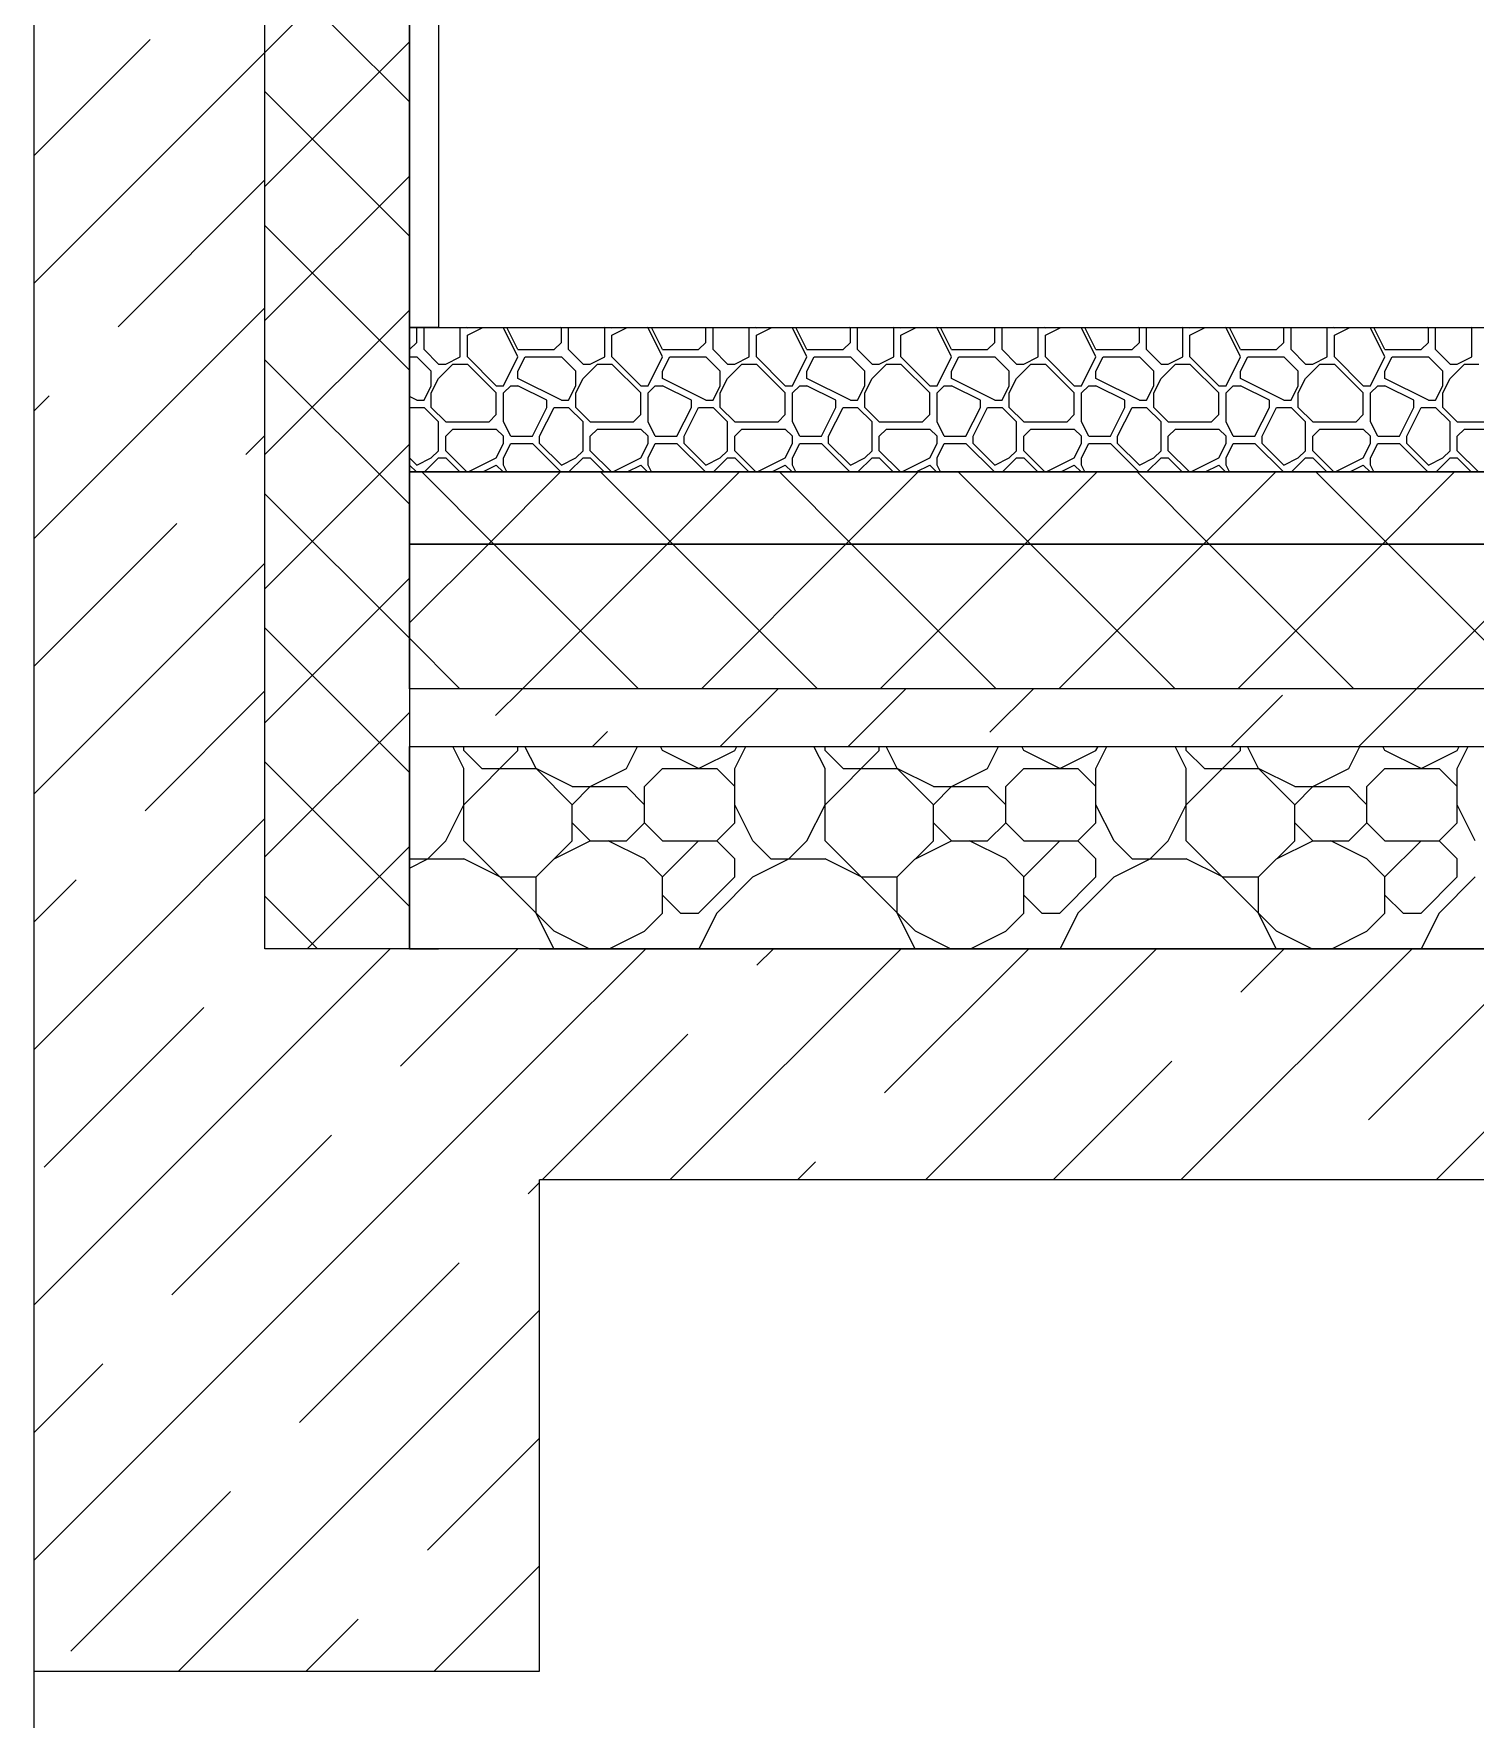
# Model space of a CAD drawing. Header units: millimetres. Extents: x 53645 to 137188, y 78097 to 135533.
# Drawn here: x 75147 to 76144, y 105827 to 106993 of the extents above; entities that cross this region are included whole.
import ezdxf

# ---------------------------------------------------------------- set-up
doc = ezdxf.new("R2010")
doc.units = ezdxf.units.MM
doc.linetypes.add('GOST2.303 4', pattern=[7, 5, -2, 0])
doc.layers.add('hatch', color=7, linetype='Continuous', lineweight=5)
doc.layers.add('Wall2', color=5, linetype='Continuous', lineweight=5)

msp = doc.modelspace()

# ---------------------------------------------------------------- linework, layer by layer
at = {"layer": 'hatch', "color": 251, "ltscale": 100}
for points in [[(75306.9, 106359.9), (75306.9, 107389.9)], [(75306.9, 106359.9), (75306.9, 107389.9)], [(75406.9, 107389.9), (75406.9, 106689.9)], [(75406.9, 106789.9), (75406.9, 107389.9)], [(75306.9, 106980.3), (75406.9, 107080.3)], [(75406.9, 106946), (75306.9, 107046)], [(75146.9, 106908.7), (75227.4, 106989.3)], [(75306.9, 106887.5), (75406.9, 106987.5)], [(75146.9, 106820.3), (75306.9, 106980.3)], [(75406.9, 106853.2), (75306.9, 106953.2)], [(75306.9, 106794.7), (75406.9, 106894.7)], [(75205.4, 106790.4), (75306.9, 106892)], [(75406.9, 106760.4), (75306.9, 106860.4)], [(75146.9, 106643.6), (75306.9, 106803.6)], [(75306.9, 106701.9), (75406.9, 106801.9)], [(75406.9, 106689.9), (75406.9, 106789.9)], [(75426.9, 106789.9), (75406.9, 106789.9)], [(75412, 106789.6), (75411.7, 106789.9)], [(75412, 106779.6), (75412, 106789.6)], [(75417, 106789.6), (75417.3, 106789.9)], [(75417, 106774.6), (75417, 106789.6)], [(75442, 106789.6), (75441.7, 106789.9)], [(75442, 106769.6), (75442, 106789.6)], [(75447, 106789.6), (75446.7, 106789.9)], [(75447, 106784.6), (75457.6, 106789.9)], [(75447, 106789.6), (75447.6, 106789.9)], [(75472, 106789.6), (75471.7, 106789.9)], [(75482, 106769.6), (75472, 106789.6)], [(75482, 106774.6), (75474.3, 106789.9)], [(75512, 106789.6), (75511.7, 106789.9)], [(75512, 106779.6), (75512, 106789.6)], [(75517, 106789.6), (75517.3, 106789.9)], [(75517, 106774.6), (75517, 106789.6)], [(75542, 106789.6), (75541.7, 106789.9)], [(75542, 106769.6), (75542, 106789.6)], [(75547, 106789.6), (75546.7, 106789.9)], [(75547, 106784.6), (75557.6, 106789.9)], [(75547, 106789.6), (75547.6, 106789.9)], [(75572, 106789.6), (75571.7, 106789.9)], [(75582, 106769.6), (75572, 106789.6)], [(75582, 106774.6), (75574.3, 106789.9)], [(75612, 106789.6), (75611.7, 106789.9)], [(75612, 106779.6), (75612, 106789.6)], [(75617, 106789.6), (75617.3, 106789.9)], [(75617, 106774.6), (75617, 106789.6)], [(75642, 106789.6), (75641.7, 106789.9)], [(75642, 106769.6), (75642, 106789.6)], [(75647, 106789.6), (75646.7, 106789.9)], [(75647, 106784.6), (75657.6, 106789.9)], [(75647, 106789.6), (75647.6, 106789.9)], [(75672, 106789.6), (75671.7, 106789.9)], [(75682, 106769.6), (75672, 106789.6)], [(75682, 106774.6), (75674.3, 106789.9)], [(75712, 106789.6), (75711.7, 106789.9)], [(75712, 106779.6), (75712, 106789.6)], [(75717, 106789.6), (75717.3, 106789.9)], [(75717, 106774.6), (75717, 106789.6)], [(75742, 106789.6), (75741.7, 106789.9)], [(75742, 106769.6), (75742, 106789.6)], [(75747, 106789.6), (75746.7, 106789.9)], [(75747, 106784.6), (75757.6, 106789.9)], [(75747, 106789.6), (75747.6, 106789.9)], [(75772, 106789.6), (75771.7, 106789.9)], [(75782, 106769.6), (75772, 106789.6)], [(75782, 106774.6), (75774.3, 106789.9)], [(75812, 106789.6), (75811.7, 106789.9)], [(75812, 106779.6), (75812, 106789.6)], [(75817, 106789.6), (75817.3, 106789.9)], [(75817, 106774.6), (75817, 106789.6)], [(75842, 106789.6), (75841.7, 106789.9)], [(75842, 106769.6), (75842, 106789.6)], [(75847, 106789.6), (75846.7, 106789.9)], [(75847, 106784.6), (75857.6, 106789.9)], [(75847, 106789.6), (75847.6, 106789.9)], [(75872, 106789.6), (75871.7, 106789.9)], [(75882, 106769.6), (75872, 106789.6)], [(75882, 106774.6), (75874.3, 106789.9)], [(75912, 106789.6), (75911.7, 106789.9)], [(75912, 106779.6), (75912, 106789.6)], [(75917, 106789.6), (75917.3, 106789.9)], [(75917, 106774.6), (75917, 106789.6)], [(75942, 106789.6), (75941.7, 106789.9)], [(75942, 106769.6), (75942, 106789.6)], [(75947, 106789.6), (75946.7, 106789.9)], [(75947, 106784.6), (75957.6, 106789.9)], [(75947, 106789.6), (75947.6, 106789.9)], [(75972, 106789.6), (75971.7, 106789.9)], [(75982, 106769.6), (75972, 106789.6)], [(75982, 106774.6), (75974.3, 106789.9)], [(76012, 106789.6), (76011.7, 106789.9)], [(76012, 106779.6), (76012, 106789.6)], [(76017, 106789.6), (76017.3, 106789.9)], [(76017, 106774.6), (76017, 106789.6)], [(76042, 106789.6), (76041.7, 106789.9)], [(76042, 106769.6), (76042, 106789.6)], [(76047, 106789.6), (76046.7, 106789.9)], [(76047, 106784.6), (76057.6, 106789.9)], [(76047, 106789.6), (76047.6, 106789.9)], [(76072, 106789.6), (76071.7, 106789.9)], [(76082, 106769.6), (76072, 106789.6)], [(76082, 106774.6), (76074.3, 106789.9)], [(76112, 106789.6), (76111.7, 106789.9)], [(76112, 106779.6), (76112, 106789.6)], [(76117, 106789.6), (76117.3, 106789.9)], [(76117, 106774.6), (76117, 106789.6)], [(76142, 106789.6), (76141.7, 106789.9)], [(76142, 106769.6), (76142, 106789.6)], [(75407, 106774.6), (75412, 106779.6)], [(75447, 106769.6), (75447, 106784.6)], [(75507, 106774.6), (75512, 106779.6)], [(75547, 106769.6), (75547, 106784.6)], [(75607, 106774.6), (75612, 106779.6)], [(75647, 106769.6), (75647, 106784.6)], [(75707, 106774.6), (75712, 106779.6)], [(75747, 106769.6), (75747, 106784.6)], [(75807, 106774.6), (75812, 106779.6)], [(75847, 106769.6), (75847, 106784.6)], [(75907, 106774.6), (75912, 106779.6)], [(75947, 106769.6), (75947, 106784.6)], [(76007, 106774.6), (76012, 106779.6)], [(76047, 106769.6), (76047, 106784.6)], [(76107, 106774.6), (76112, 106779.6)], [(75406.9, 106667.6), (75306.9, 106767.6)], [(75406.9, 106774.6), (75407, 106774.6)], [(75406.9, 106769.6), (75412, 106769.6)], [(75422, 106759.6), (75412, 106769.6)], [(75427, 106764.6), (75417, 106774.6)], [(75432, 106764.6), (75442, 106769.6)], [(75467, 106749.6), (75447, 106769.6)], [(75472, 106749.6), (75482, 106769.6)], [(75482, 106774.6), (75507, 106774.6)], [(75482, 106759.6), (75487, 106769.6)], [(75487, 106769.6), (75512, 106769.6)], [(75522, 106759.6), (75512, 106769.6)], [(75527, 106764.6), (75517, 106774.6)], [(75532, 106764.6), (75542, 106769.6)], [(75567, 106749.6), (75547, 106769.6)], [(75572, 106749.6), (75582, 106769.6)], [(75582, 106774.6), (75607, 106774.6)], [(75582, 106759.6), (75587, 106769.6)], [(75587, 106769.6), (75612, 106769.6)], [(75622, 106759.6), (75612, 106769.6)], [(75627, 106764.6), (75617, 106774.6)], [(75632, 106764.6), (75642, 106769.6)], [(75667, 106749.6), (75647, 106769.6)], [(75672, 106749.6), (75682, 106769.6)], [(75682, 106774.6), (75707, 106774.6)], [(75682, 106759.6), (75687, 106769.6)], [(75687, 106769.6), (75712, 106769.6)], [(75722, 106759.6), (75712, 106769.6)], [(75727, 106764.6), (75717, 106774.6)], [(75732, 106764.6), (75742, 106769.6)], [(75767, 106749.6), (75747, 106769.6)], [(75772, 106749.6), (75782, 106769.6)], [(75782, 106774.6), (75807, 106774.6)], [(75782, 106759.6), (75787, 106769.6)], [(75787, 106769.6), (75812, 106769.6)], [(75822, 106759.6), (75812, 106769.6)], [(75827, 106764.6), (75817, 106774.6)], [(75832, 106764.6), (75842, 106769.6)], [(75867, 106749.6), (75847, 106769.6)], [(75872, 106749.6), (75882, 106769.6)], [(75882, 106774.6), (75907, 106774.6)], [(75882, 106759.6), (75887, 106769.6)], [(75887, 106769.6), (75912, 106769.6)], [(75922, 106759.6), (75912, 106769.6)], [(75927, 106764.6), (75917, 106774.6)], [(75932, 106764.6), (75942, 106769.6)], [(75967, 106749.6), (75947, 106769.6)], [(75972, 106749.6), (75982, 106769.6)], [(75982, 106774.6), (76007, 106774.6)], [(75982, 106759.6), (75987, 106769.6)], [(75987, 106769.6), (76012, 106769.6)], [(76022, 106759.6), (76012, 106769.6)], [(76027, 106764.6), (76017, 106774.6)], [(76032, 106764.6), (76042, 106769.6)], [(76067, 106749.6), (76047, 106769.6)], [(76072, 106749.6), (76082, 106769.6)], [(76082, 106774.6), (76107, 106774.6)], [(76082, 106759.6), (76087, 106769.6)], [(76087, 106769.6), (76112, 106769.6)], [(76122, 106759.6), (76112, 106769.6)], [(76127, 106764.6), (76117, 106774.6)], [(76132, 106764.6), (76142, 106769.6)], [(75422, 106749.6), (75422, 106759.6)], [(75422, 106744.6), (75427, 106754.6)], [(75427, 106764.6), (75432, 106764.6)], [(75427, 106754.6), (75437, 106764.6)], [(75437, 106764.6), (75447, 106764.6)], [(75467, 106744.6), (75447, 106764.6)], [(75482, 106754.6), (75482, 106759.6)], [(75512, 106739.6), (75482, 106754.6)], [(75522, 106749.6), (75522, 106759.6)], [(75522, 106744.6), (75527, 106754.6)], [(75527, 106764.6), (75532, 106764.6)], [(75527, 106754.6), (75537, 106764.6)], [(75537, 106764.6), (75547, 106764.6)], [(75567, 106744.6), (75547, 106764.6)], [(75582, 106754.6), (75582, 106759.6)], [(75612, 106739.6), (75582, 106754.6)], [(75622, 106749.6), (75622, 106759.6)], [(75622, 106744.6), (75627, 106754.6)], [(75627, 106764.6), (75632, 106764.6)], [(75627, 106754.6), (75637, 106764.6)], [(75637, 106764.6), (75647, 106764.6)], [(75667, 106744.6), (75647, 106764.6)], [(75682, 106754.6), (75682, 106759.6)], [(75712, 106739.6), (75682, 106754.6)], [(75722, 106749.6), (75722, 106759.6)], [(75722, 106744.6), (75727, 106754.6)], [(75727, 106764.6), (75732, 106764.6)], [(75727, 106754.6), (75737, 106764.6)], [(75737, 106764.6), (75747, 106764.6)], [(75767, 106744.6), (75747, 106764.6)], [(75782, 106754.6), (75782, 106759.6)], [(75812, 106739.6), (75782, 106754.6)], [(75822, 106749.6), (75822, 106759.6)], [(75822, 106744.6), (75827, 106754.6)], [(75827, 106764.6), (75832, 106764.6)], [(75827, 106754.6), (75837, 106764.6)], [(75837, 106764.6), (75847, 106764.6)], [(75867, 106744.6), (75847, 106764.6)], [(75882, 106754.6), (75882, 106759.6)], [(75912, 106739.6), (75882, 106754.6)], [(75922, 106749.6), (75922, 106759.6)], [(75922, 106744.6), (75927, 106754.6)], [(75927, 106764.6), (75932, 106764.6)], [(75927, 106754.6), (75937, 106764.6)], [(75937, 106764.6), (75947, 106764.6)], [(75967, 106744.6), (75947, 106764.6)], [(75982, 106754.6), (75982, 106759.6)], [(76012, 106739.6), (75982, 106754.6)], [(76022, 106749.6), (76022, 106759.6)], [(76022, 106744.6), (76027, 106754.6)], [(76027, 106764.6), (76032, 106764.6)], [(76027, 106754.6), (76037, 106764.6)], [(76037, 106764.6), (76047, 106764.6)], [(76067, 106744.6), (76047, 106764.6)], [(76082, 106754.6), (76082, 106759.6)], [(76112, 106739.6), (76082, 106754.6)], [(76122, 106749.6), (76122, 106759.6)], [(76122, 106744.6), (76127, 106754.6)], [(76127, 106764.6), (76132, 106764.6)], [(76127, 106754.6), (76137, 106764.6)], [(76137, 106764.6), (76147, 106764.6)], [(75146.9, 106732), (75157.6, 106742.7)], [(75417, 106739.6), (75422, 106749.6)], [(75417, 106739.6), (75422, 106749.6)], [(75422, 106734.6), (75422, 106744.6)], [(75467, 106749.6), (75472, 106749.6)], [(75467, 106729.6), (75467, 106744.6)], [(75472, 106744.6), (75477, 106749.6)], [(75472, 106724.6), (75472, 106744.6)], [(75477, 106749.6), (75482, 106749.6)], [(75502, 106739.6), (75482, 106749.6)], [(75517, 106739.6), (75522, 106749.6)], [(75517, 106739.6), (75522, 106749.6)], [(75522, 106734.6), (75522, 106744.6)], [(75567, 106749.6), (75572, 106749.6)], [(75567, 106729.6), (75567, 106744.6)], [(75572, 106744.6), (75577, 106749.6)], [(75572, 106724.6), (75572, 106744.6)], [(75577, 106749.6), (75582, 106749.6)], [(75602, 106739.6), (75582, 106749.6)], [(75617, 106739.6), (75622, 106749.6)], [(75617, 106739.6), (75622, 106749.6)], [(75622, 106734.6), (75622, 106744.6)], [(75667, 106749.6), (75672, 106749.6)], [(75667, 106729.6), (75667, 106744.6)], [(75672, 106744.6), (75677, 106749.6)], [(75672, 106724.6), (75672, 106744.6)], [(75677, 106749.6), (75682, 106749.6)], [(75702, 106739.6), (75682, 106749.6)], [(75717, 106739.6), (75722, 106749.6)], [(75717, 106739.6), (75722, 106749.6)], [(75722, 106734.6), (75722, 106744.6)], [(75767, 106749.6), (75772, 106749.6)], [(75767, 106729.6), (75767, 106744.6)], [(75772, 106744.6), (75777, 106749.6)], [(75772, 106724.6), (75772, 106744.6)], [(75777, 106749.6), (75782, 106749.6)], [(75802, 106739.6), (75782, 106749.6)], [(75817, 106739.6), (75822, 106749.6)], [(75817, 106739.6), (75822, 106749.6)], [(75822, 106734.6), (75822, 106744.6)], [(75867, 106749.6), (75872, 106749.6)], [(75867, 106729.6), (75867, 106744.6)], [(75872, 106744.6), (75877, 106749.6)], [(75872, 106724.6), (75872, 106744.6)], [(75877, 106749.6), (75882, 106749.6)], [(75902, 106739.6), (75882, 106749.6)], [(75917, 106739.6), (75922, 106749.6)], [(75917, 106739.6), (75922, 106749.6)], [(75922, 106734.6), (75922, 106744.6)], [(75967, 106749.6), (75972, 106749.6)], [(75967, 106729.6), (75967, 106744.6)], [(75972, 106744.6), (75977, 106749.6)], [(75972, 106724.6), (75972, 106744.6)], [(75977, 106749.6), (75982, 106749.6)], [(76002, 106739.6), (75982, 106749.6)], [(76017, 106739.6), (76022, 106749.6)], [(76017, 106739.6), (76022, 106749.6)], [(76022, 106734.6), (76022, 106744.6)], [(76067, 106749.6), (76072, 106749.6)], [(76067, 106729.6), (76067, 106744.6)], [(76072, 106744.6), (76077, 106749.6)], [(76072, 106724.6), (76072, 106744.6)], [(76077, 106749.6), (76082, 106749.6)], [(76102, 106739.6), (76082, 106749.6)], [(76117, 106739.6), (76122, 106749.6)], [(76117, 106739.6), (76122, 106749.6)], [(76122, 106734.6), (76122, 106744.6)], [(75412, 106739.6), (75406.9, 106742.2)], [(75406.9, 106734.4), (75407, 106734.6)], [(75407, 106734.6), (75417, 106734.6)], [(75412, 106739.6), (75417, 106739.6)], [(75427, 106724.6), (75417, 106734.6)], [(75432, 106724.6), (75422, 106734.6)], [(75492, 106714.6), (75502, 106734.6)], [(75497, 106714.6), (75507, 106734.6)], [(75502, 106734.6), (75502, 106739.6)], [(75507, 106734.6), (75517, 106734.6)], [(75512, 106739.6), (75517, 106739.6)], [(75527, 106724.6), (75517, 106734.6)], [(75532, 106724.6), (75522, 106734.6)], [(75592, 106714.6), (75602, 106734.6)], [(75597, 106714.6), (75607, 106734.6)], [(75602, 106734.6), (75602, 106739.6)], [(75607, 106734.6), (75617, 106734.6)], [(75612, 106739.6), (75617, 106739.6)], [(75627, 106724.6), (75617, 106734.6)], [(75632, 106724.6), (75622, 106734.6)], [(75692, 106714.6), (75702, 106734.6)], [(75697, 106714.6), (75707, 106734.6)], [(75702, 106734.6), (75702, 106739.6)], [(75707, 106734.6), (75717, 106734.6)], [(75712, 106739.6), (75717, 106739.6)], [(75727, 106724.6), (75717, 106734.6)], [(75732, 106724.6), (75722, 106734.6)], [(75792, 106714.6), (75802, 106734.6)], [(75797, 106714.6), (75807, 106734.6)], [(75802, 106734.6), (75802, 106739.6)], [(75807, 106734.6), (75817, 106734.6)], [(75812, 106739.6), (75817, 106739.6)], [(75827, 106724.6), (75817, 106734.6)], [(75832, 106724.6), (75822, 106734.6)], [(75892, 106714.6), (75902, 106734.6)], [(75897, 106714.6), (75907, 106734.6)], [(75902, 106734.6), (75902, 106739.6)], [(75907, 106734.6), (75917, 106734.6)], [(75912, 106739.6), (75917, 106739.6)], [(75927, 106724.6), (75917, 106734.6)], [(75932, 106724.6), (75922, 106734.6)], [(75992, 106714.6), (76002, 106734.6)], [(75997, 106714.6), (76007, 106734.6)], [(76002, 106734.6), (76002, 106739.6)], [(76007, 106734.6), (76017, 106734.6)], [(76012, 106739.6), (76017, 106739.6)], [(76027, 106724.6), (76017, 106734.6)], [(76032, 106724.6), (76022, 106734.6)], [(76092, 106714.6), (76102, 106734.6)], [(76097, 106714.6), (76107, 106734.6)], [(76102, 106734.6), (76102, 106739.6)], [(76107, 106734.6), (76117, 106734.6)], [(76112, 106739.6), (76117, 106739.6)], [(76127, 106724.6), (76117, 106734.6)], [(76132, 106724.6), (76122, 106734.6)], [(75427, 106704.6), (75427, 106724.6)], [(75432, 106724.6), (75462, 106724.6)], [(75432, 106714.6), (75437, 106719.6)], [(75437, 106719.6), (75467, 106719.6)], [(75462, 106724.6), (75467, 106729.6)], [(75472, 106714.6), (75467, 106719.6)], [(75477, 106714.6), (75472, 106724.6)], [(75527, 106704.6), (75527, 106724.6)], [(75532, 106724.6), (75562, 106724.6)], [(75532, 106714.6), (75537, 106719.6)], [(75537, 106719.6), (75567, 106719.6)], [(75562, 106724.6), (75567, 106729.6)], [(75572, 106714.6), (75567, 106719.6)], [(75577, 106714.6), (75572, 106724.6)], [(75627, 106704.6), (75627, 106724.6)], [(75632, 106724.6), (75662, 106724.6)], [(75632, 106714.6), (75637, 106719.6)], [(75637, 106719.6), (75667, 106719.6)], [(75662, 106724.6), (75667, 106729.6)], [(75672, 106714.6), (75667, 106719.6)], [(75677, 106714.6), (75672, 106724.6)], [(75727, 106704.6), (75727, 106724.6)], [(75732, 106724.6), (75762, 106724.6)], [(75732, 106714.6), (75737, 106719.6)], [(75737, 106719.6), (75767, 106719.6)], [(75762, 106724.6), (75767, 106729.6)], [(75772, 106714.6), (75767, 106719.6)], [(75777, 106714.6), (75772, 106724.6)], [(75827, 106704.6), (75827, 106724.6)], [(75832, 106724.6), (75862, 106724.6)], [(75832, 106714.6), (75837, 106719.6)], [(75837, 106719.6), (75867, 106719.6)], [(75862, 106724.6), (75867, 106729.6)], [(75872, 106714.6), (75867, 106719.6)], [(75877, 106714.6), (75872, 106724.6)], [(75927, 106704.6), (75927, 106724.6)], [(75932, 106724.6), (75962, 106724.6)], [(75932, 106714.6), (75937, 106719.6)], [(75937, 106719.6), (75967, 106719.6)], [(75962, 106724.6), (75967, 106729.6)], [(75972, 106714.6), (75967, 106719.6)], [(75977, 106714.6), (75972, 106724.6)], [(76027, 106704.6), (76027, 106724.6)], [(76032, 106724.6), (76062, 106724.6)], [(76032, 106714.6), (76037, 106719.6)], [(76037, 106719.6), (76067, 106719.6)], [(76062, 106724.6), (76067, 106729.6)], [(76072, 106714.6), (76067, 106719.6)], [(76077, 106714.6), (76072, 106724.6)], [(76127, 106704.6), (76127, 106724.6)], [(76132, 106724.6), (76162, 106724.6)], [(76132, 106714.6), (76137, 106719.6)], [(76137, 106719.6), (76167, 106719.6)], [(75293.7, 106702), (75306.9, 106715.2)], [(75306.9, 106609.1), (75406.9, 106709.1)], [(75432, 106704.6), (75432, 106714.6)], [(75467, 106699.6), (75472, 106709.6)], [(75472, 106709.6), (75472, 106714.6)], [(75472, 106699.6), (75477, 106709.6)], [(75477, 106714.6), (75492, 106714.6)], [(75477, 106709.6), (75492, 106709.6)], [(75511.7, 106689.9), (75492, 106709.6)], [(75497, 106709.6), (75497, 106714.6)], [(75512, 106694.6), (75497, 106709.6)], [(75532, 106704.6), (75532, 106714.6)], [(75567, 106699.6), (75572, 106709.6)], [(75572, 106709.6), (75572, 106714.6)], [(75572, 106699.6), (75577, 106709.6)], [(75577, 106714.6), (75592, 106714.6)], [(75577, 106709.6), (75592, 106709.6)], [(75611.7, 106689.9), (75592, 106709.6)], [(75597, 106709.6), (75597, 106714.6)], [(75612, 106694.6), (75597, 106709.6)], [(75632, 106704.6), (75632, 106714.6)], [(75667, 106699.6), (75672, 106709.6)], [(75672, 106709.6), (75672, 106714.6)], [(75672, 106699.6), (75677, 106709.6)], [(75677, 106714.6), (75692, 106714.6)], [(75677, 106709.6), (75692, 106709.6)], [(75711.7, 106689.9), (75692, 106709.6)], [(75697, 106709.6), (75697, 106714.6)], [(75712, 106694.6), (75697, 106709.6)], [(75732, 106704.6), (75732, 106714.6)], [(75767, 106699.6), (75772, 106709.6)], [(75772, 106709.6), (75772, 106714.6)], [(75772, 106699.6), (75777, 106709.6)], [(75777, 106714.6), (75792, 106714.6)], [(75777, 106709.6), (75792, 106709.6)], [(75811.7, 106689.9), (75792, 106709.6)], [(75797, 106709.6), (75797, 106714.6)], [(75812, 106694.6), (75797, 106709.6)], [(75832, 106704.6), (75832, 106714.6)], [(75867, 106699.6), (75872, 106709.6)], [(75872, 106709.6), (75872, 106714.6)], [(75872, 106699.6), (75877, 106709.6)], [(75877, 106714.6), (75892, 106714.6)], [(75877, 106709.6), (75892, 106709.6)], [(75911.7, 106689.9), (75892, 106709.6)], [(75897, 106709.6), (75897, 106714.6)], [(75912, 106694.6), (75897, 106709.6)], [(75932, 106704.6), (75932, 106714.6)], [(75967, 106699.6), (75972, 106709.6)], [(75972, 106709.6), (75972, 106714.6)], [(75972, 106699.6), (75977, 106709.6)], [(75977, 106714.6), (75992, 106714.6)], [(75977, 106709.6), (75992, 106709.6)], [(76011.7, 106689.9), (75992, 106709.6)], [(75997, 106709.6), (75997, 106714.6)], [(76012, 106694.6), (75997, 106709.6)], [(76032, 106704.6), (76032, 106714.6)], [(76067, 106699.6), (76072, 106709.6)], [(76072, 106709.6), (76072, 106714.6)], [(76072, 106699.6), (76077, 106709.6)], [(76077, 106714.6), (76092, 106714.6)], [(76077, 106709.6), (76092, 106709.6)], [(76111.7, 106689.9), (76092, 106709.6)], [(76097, 106709.6), (76097, 106714.6)], [(76112, 106694.6), (76097, 106709.6)], [(76132, 106704.6), (76132, 106714.6)], [(75412, 106694.6), (75406.9, 106699.7)], [(75412, 106694.6), (75422, 106699.6)], [(75417.3, 106689.9), (75427, 106699.6)], [(75422, 106699.6), (75427, 106704.6)], [(75427, 106699.6), (75432, 106699.6)], [(75446.7, 106689.9), (75432, 106704.6)], [(75441.7, 106689.9), (75432, 106699.6)], [(75447.6, 106689.9), (75467, 106699.6)], [(75472, 106694.6), (75472, 106699.6)], [(75512, 106694.6), (75522, 106699.6)], [(75517.3, 106689.9), (75527, 106699.6)], [(75522, 106699.6), (75527, 106704.6)], [(75527, 106699.6), (75532, 106699.6)], [(75546.7, 106689.9), (75532, 106704.6)], [(75541.7, 106689.9), (75532, 106699.6)], [(75547.6, 106689.9), (75567, 106699.6)], [(75572, 106694.6), (75572, 106699.6)], [(75612, 106694.6), (75622, 106699.6)], [(75617.3, 106689.9), (75627, 106699.6)], [(75622, 106699.6), (75627, 106704.6)], [(75627, 106699.6), (75632, 106699.6)], [(75646.7, 106689.9), (75632, 106704.6)], [(75641.7, 106689.9), (75632, 106699.6)], [(75647.6, 106689.9), (75667, 106699.6)], [(75672, 106694.6), (75672, 106699.6)], [(75712, 106694.6), (75722, 106699.6)], [(75717.3, 106689.9), (75727, 106699.6)], [(75722, 106699.6), (75727, 106704.6)], [(75727, 106699.6), (75732, 106699.6)], [(75746.7, 106689.9), (75732, 106704.6)], [(75741.7, 106689.9), (75732, 106699.6)], [(75747.6, 106689.9), (75767, 106699.6)], [(75772, 106694.6), (75772, 106699.6)], [(75812, 106694.6), (75822, 106699.6)], [(75817.3, 106689.9), (75827, 106699.6)], [(75822, 106699.6), (75827, 106704.6)], [(75827, 106699.6), (75832, 106699.6)], [(75846.7, 106689.9), (75832, 106704.6)], [(75841.7, 106689.9), (75832, 106699.6)], [(75847.6, 106689.9), (75867, 106699.6)], [(75872, 106694.6), (75872, 106699.6)], [(75912, 106694.6), (75922, 106699.6)], [(75917.3, 106689.9), (75927, 106699.6)], [(75922, 106699.6), (75927, 106704.6)], [(75927, 106699.6), (75932, 106699.6)], [(75946.7, 106689.9), (75932, 106704.6)], [(75941.7, 106689.9), (75932, 106699.6)], [(75947.6, 106689.9), (75967, 106699.6)], [(75972, 106694.6), (75972, 106699.6)], [(76012, 106694.6), (76022, 106699.6)], [(76017.3, 106689.9), (76027, 106699.6)], [(76022, 106699.6), (76027, 106704.6)], [(76027, 106699.6), (76032, 106699.6)], [(76046.7, 106689.9), (76032, 106704.6)], [(76041.7, 106689.9), (76032, 106699.6)], [(76047.6, 106689.9), (76067, 106699.6)], [(76072, 106694.6), (76072, 106699.6)], [(76112, 106694.6), (76122, 106699.6)], [(76117.3, 106689.9), (76127, 106699.6)], [(76122, 106699.6), (76127, 106704.6)], [(76127, 106699.6), (76132, 106699.6)], [(76146.7, 106689.9), (76132, 106704.6)], [(76141.7, 106689.9), (76132, 106699.6)], [(75411.7, 106689.9), (75406.9, 106694.7)], [(81536.9, 106689.9), (75406.9, 106689.9)], [(75406.9, 106639.9), (75406.9, 106689.9)], [(75406.9, 106689.9), (81536.9, 106689.9)], [(75406.9, 106689.9), (75406.9, 106639.9)], [(75465.4, 106639.9), (75415.4, 106689.9)], [(75457.6, 106689.9), (75467, 106694.6)], [(75461.5, 106639.9), (75511.5, 106689.9)], [(75471.7, 106689.9), (75467, 106694.6)], [(75474.3, 106689.9), (75472, 106694.6)], [(75589.2, 106639.9), (75539.2, 106689.9)], [(75557.6, 106689.9), (75567, 106694.6)], [(75571.7, 106689.9), (75567, 106694.6)], [(75574.3, 106689.9), (75572, 106694.6)], [(75585.2, 106639.9), (75635.2, 106689.9)], [(75657.6, 106689.9), (75667, 106694.6)], [(75712.9, 106639.9), (75662.9, 106689.9)], [(75671.7, 106689.9), (75667, 106694.6)], [(75674.3, 106689.9), (75672, 106694.6)], [(75708.9, 106639.9), (75758.9, 106689.9)], [(75757.6, 106689.9), (75767, 106694.6)], [(75771.7, 106689.9), (75767, 106694.6)], [(75774.3, 106689.9), (75772, 106694.6)], [(75836.7, 106639.9), (75786.7, 106689.9)], [(75832.7, 106639.9), (75882.7, 106689.9)], [(75857.6, 106689.9), (75867, 106694.6)], [(75871.7, 106689.9), (75867, 106694.6)], [(75874.3, 106689.9), (75872, 106694.6)], [(75960.4, 106639.9), (75910.4, 106689.9)], [(75956.4, 106639.9), (76006.4, 106689.9)], [(75957.6, 106689.9), (75967, 106694.6)], [(75971.7, 106689.9), (75967, 106694.6)], [(75974.3, 106689.9), (75972, 106694.6)], [(76084.2, 106639.9), (76034.2, 106689.9)], [(76057.6, 106689.9), (76067, 106694.6)], [(76071.7, 106689.9), (76067, 106694.6)], [(76074.3, 106689.9), (76072, 106694.6)], [(76080.2, 106639.9), (76130.2, 106689.9)], [(75406.9, 106574.8), (75306.9, 106674.8)], [(75146.9, 106555.2), (75246, 106654.3)], [(81536.9, 106639.9), (75406.9, 106639.9)], [(75406.9, 106585.4), (75461.5, 106639.9)], [(75406.9, 106539.9), (75406.9, 106639.9)], [(75406.9, 106639.9), (81536.9, 106639.9)], [(75406.9, 106639.9), (75406.9, 106539.9)], [(75565.4, 106539.9), (75465.4, 106639.9)], [(75485.2, 106539.9), (75585.2, 106639.9)], [(75689.2, 106539.9), (75589.2, 106639.9)], [(75608.9, 106539.9), (75708.9, 106639.9)], [(75812.9, 106539.9), (75712.9, 106639.9)], [(75732.7, 106539.9), (75832.7, 106639.9)], [(75936.7, 106539.9), (75836.7, 106639.9)], [(75856.4, 106539.9), (75956.4, 106639.9)], [(76060.4, 106539.9), (75960.4, 106639.9)], [(75980.2, 106539.9), (76080.2, 106639.9)], [(76184.2, 106539.9), (76084.2, 106639.9)], [(76103.9, 106539.9), (76203.9, 106639.9)], [(75146.9, 106466.8), (75306.9, 106626.8)], [(75306.9, 106516.3), (75406.9, 106616.3)], [(75406.9, 106482), (75306.9, 106582)], [(75441.7, 106539.9), (75406.9, 106574.8)], [(75223.9, 106455.4), (75306.9, 106538.4)], [(81536.9, 106539.9), (75406.9, 106539.9)], [(81536.9, 106539.9), (75406.9, 106539.9)], [(75406.9, 106539.9), (75406.9, 106499.9)], [(75406.9, 106539.9), (75406.9, 106499.9)], [(75466.5, 106521.3), (75485.2, 106539.9)], [(75622, 106499.9), (75662, 106539.9)], [(75710.4, 106499.9), (75750.4, 106539.9)], [(75808.6, 106509.8), (75838.8, 106539.9)], [(75975.5, 106499.9), (76011, 106535.4)], [(76063.9, 106499.9), (76103.9, 106539.9)], [(75306.9, 106423.5), (75406.9, 106523.5)], [(75533.6, 106499.9), (75543.9, 106510.2)], [(75406.9, 106499.9), (81536.9, 106499.9)], [(75406.9, 106359.9), (75406.9, 106499.9)], [(75406.9, 106499.9), (81536.9, 106499.9)], [(75406.9, 106499.9), (75406.9, 106499.7)], [(75406.9, 106499.7), (75406.9, 106359.9)], [(75444.5, 106484.6), (75436.8, 106499.9)], [(75444.5, 106497.1), (75444.5, 106499.9)], [(75482, 106497.1), (75482, 106499.9)], [(75494.5, 106484.6), (75486.8, 106499.9)], [(75557, 106484.6), (75564.6, 106499.9)], [(75582, 106497.1), (75580.6, 106499.9)], [(75632, 106484.6), (75639.6, 106499.9)], [(75632, 106497.1), (75633.4, 106499.9)], [(75694.5, 106484.6), (75686.8, 106499.9)], [(75694.5, 106497.1), (75694.5, 106499.9)], [(75732, 106497.1), (75732, 106499.9)], [(75744.5, 106484.6), (75736.8, 106499.9)], [(75807, 106484.6), (75814.6, 106499.9)], [(75832, 106497.1), (75830.6, 106499.9)], [(75882, 106484.6), (75889.6, 106499.9)], [(75882, 106497.1), (75883.4, 106499.9)], [(75944.5, 106484.6), (75936.8, 106499.9)], [(75944.5, 106497.1), (75944.5, 106499.9)], [(75982, 106497.1), (75982, 106499.9)], [(75994.5, 106484.6), (75986.8, 106499.9)], [(76057, 106484.6), (76064.6, 106499.9)], [(76082, 106497.1), (76080.6, 106499.9)], [(76132, 106484.6), (76139.6, 106499.9)], [(76132, 106497.1), (76133.4, 106499.9)], [(75406.9, 106389.2), (75306.9, 106489.2)], [(75444.5, 106459.6), (75482, 106497.1)], [(75457, 106484.6), (75444.5, 106497.1)], [(75607, 106484.6), (75582, 106497.1)], [(75607, 106484.6), (75632, 106497.1)], [(75694.5, 106459.6), (75732, 106497.1)], [(75707, 106484.6), (75694.5, 106497.1)], [(75857, 106484.6), (75832, 106497.1)], [(75857, 106484.6), (75882, 106497.1)], [(75944.5, 106459.6), (75982, 106497.1)], [(75957, 106484.6), (75944.5, 106497.1)], [(76107, 106484.6), (76082, 106497.1)], [(76107, 106484.6), (76132, 106497.1)], [(75444.5, 106434.6), (75444.5, 106484.6)], [(75457, 106484.6), (75494.5, 106484.6)], [(75519.5, 106459.6), (75494.5, 106484.6)], [(75519.5, 106472.1), (75494.5, 106484.6)], [(75532, 106472.1), (75557, 106484.6)], [(75569.5, 106472.1), (75582, 106484.6)], [(75582, 106484.6), (75619.5, 106484.6)], [(75632, 106472.1), (75619.5, 106484.6)], [(75632, 106447.1), (75632, 106484.6)], [(75694.5, 106434.6), (75694.5, 106484.6)], [(75707, 106484.6), (75744.5, 106484.6)], [(75769.5, 106459.6), (75744.5, 106484.6)], [(75769.5, 106472.1), (75744.5, 106484.6)], [(75782, 106472.1), (75807, 106484.6)], [(75819.5, 106472.1), (75832, 106484.6)], [(75832, 106484.6), (75869.5, 106484.6)], [(75882, 106472.1), (75869.5, 106484.6)], [(75882, 106447.1), (75882, 106484.6)], [(75944.5, 106434.6), (75944.5, 106484.6)], [(75957, 106484.6), (75994.5, 106484.6)], [(76019.5, 106459.6), (75994.5, 106484.6)], [(76019.5, 106472.1), (75994.5, 106484.6)], [(76032, 106472.1), (76057, 106484.6)], [(76069.5, 106472.1), (76082, 106484.6)], [(76082, 106484.6), (76119.5, 106484.6)], [(76132, 106472.1), (76119.5, 106484.6)], [(76132, 106447.1), (76132, 106484.6)], [(75519.5, 106472.1), (75557, 106472.1)], [(75519.5, 106459.6), (75532, 106472.1)], [(75569.5, 106459.6), (75557, 106472.1)], [(75569.5, 106447.1), (75569.5, 106472.1)], [(75769.5, 106472.1), (75807, 106472.1)], [(75769.5, 106459.6), (75782, 106472.1)], [(75819.5, 106459.6), (75807, 106472.1)], [(75819.5, 106447.1), (75819.5, 106472.1)], [(76019.5, 106472.1), (76057, 106472.1)], [(76019.5, 106459.6), (76032, 106472.1)], [(76069.5, 106459.6), (76057, 106472.1)], [(76069.5, 106447.1), (76069.5, 106472.1)], [(75432, 106434.6), (75444.5, 106459.6)], [(75519.5, 106434.6), (75519.5, 106459.6)], [(75644.5, 106434.6), (75632, 106459.6)], [(75682, 106434.6), (75694.5, 106459.6)], [(75769.5, 106434.6), (75769.5, 106459.6)], [(75894.5, 106434.6), (75882, 106459.6)], [(75932, 106434.6), (75944.5, 106459.6)], [(76019.5, 106434.6), (76019.5, 106459.6)], [(76144.5, 106434.6), (76132, 106459.6)], [(75216.8, 106359.9), (75306.9, 106450)], [(75532, 106434.6), (75519.5, 106447.1)], [(75557, 106434.6), (75569.5, 106447.1)], [(75582, 106434.6), (75569.5, 106447.1)], [(75619.5, 106434.6), (75632, 106447.1)], [(75782, 106434.6), (75769.5, 106447.1)], [(75807, 106434.6), (75819.5, 106447.1)], [(75832, 106434.6), (75819.5, 106447.1)], [(75869.5, 106434.6), (75882, 106447.1)], [(76032, 106434.6), (76019.5, 106447.1)], [(76057, 106434.6), (76069.5, 106447.1)], [(76082, 106434.6), (76069.5, 106447.1)], [(76119.5, 106434.6), (76132, 106447.1)], [(75336.1, 106359.9), (75406.9, 106430.7)], [(75419.5, 106422.1), (75432, 106434.6)], [(75507, 106372.1), (75444.5, 106434.6)], [(75494.5, 106409.6), (75519.5, 106434.6)], [(75507, 106422.1), (75532, 106434.6)], [(75532, 106434.6), (75557, 106434.6)], [(75569.5, 106422.1), (75544.5, 106434.6)], [(75582, 106434.6), (75619.5, 106434.6)], [(75582, 106409.6), (75607, 106434.6)], [(75632, 106422.1), (75619.5, 106434.6)], [(75657, 106422.1), (75644.5, 106434.6)], [(75669.5, 106422.1), (75682, 106434.6)], [(75757, 106372.1), (75694.5, 106434.6)], [(75744.5, 106409.6), (75769.5, 106434.6)], [(75757, 106422.1), (75782, 106434.6)], [(75782, 106434.6), (75807, 106434.6)], [(75819.5, 106422.1), (75794.5, 106434.6)], [(75832, 106434.6), (75869.5, 106434.6)], [(75832, 106409.6), (75857, 106434.6)], [(75882, 106422.1), (75869.5, 106434.6)], [(75907, 106422.1), (75894.5, 106434.6)], [(75919.5, 106422.1), (75932, 106434.6)], [(76007, 106372.1), (75944.5, 106434.6)], [(75994.5, 106409.6), (76019.5, 106434.6)], [(76007, 106422.1), (76032, 106434.6)], [(76032, 106434.6), (76057, 106434.6)], [(76069.5, 106422.1), (76044.5, 106434.6)], [(76082, 106434.6), (76119.5, 106434.6)], [(76082, 106409.6), (76107, 106434.6)], [(76132, 106422.1), (76119.5, 106434.6)], [(75407, 106422.1), (75406.9, 106422.2)], [(75406.9, 106415.8), (75419.5, 106422.1)], [(75407, 106422.1), (75444.5, 106422.1)], [(75469.5, 106409.6), (75444.5, 106422.1)], [(75582, 106409.6), (75569.5, 106422.1)], [(75632, 106409.6), (75632, 106422.1)], [(75644.5, 106409.6), (75669.5, 106422.1)], [(75657, 106422.1), (75694.5, 106422.1)], [(75719.5, 106409.6), (75694.5, 106422.1)], [(75832, 106409.6), (75819.5, 106422.1)], [(75882, 106409.6), (75882, 106422.1)], [(75894.5, 106409.6), (75919.5, 106422.1)], [(75907, 106422.1), (75944.5, 106422.1)], [(75969.5, 106409.6), (75944.5, 106422.1)], [(76082, 106409.6), (76069.5, 106422.1)], [(76132, 106409.6), (76132, 106422.1)], [(75146.9, 106378.4), (75176.2, 106407.7)], [(75469.5, 106409.6), (75494.5, 106409.6)], [(75494.5, 106384.6), (75494.5, 106409.6)], [(75582, 106384.6), (75582, 106409.6)], [(75607, 106384.6), (75632, 106409.6)], [(75619.5, 106384.6), (75644.5, 106409.6)], [(75719.5, 106409.6), (75744.5, 106409.6)], [(75744.5, 106384.6), (75744.5, 106409.6)], [(75832, 106384.6), (75832, 106409.6)], [(75857, 106384.6), (75882, 106409.6)], [(75869.5, 106384.6), (75894.5, 106409.6)], [(75969.5, 106409.6), (75994.5, 106409.6)], [(75994.5, 106384.6), (75994.5, 106409.6)], [(76082, 106384.6), (76082, 106409.6)], [(76107, 106384.6), (76132, 106409.6)], [(76119.5, 106384.6), (76144.5, 106409.6)], [(75343.3, 106359.9), (75306.9, 106396.4)], [(75594.5, 106384.6), (75582, 106397.1)], [(75844.5, 106384.6), (75832, 106397.1)], [(76094.5, 106384.6), (76082, 106397.1)], [(75506.8, 106359.9), (75494.5, 106384.6)], [(75569.5, 106372.1), (75582, 106384.6)], [(75594.5, 106384.6), (75607, 106384.6)], [(75619.5, 106384.6), (75607.1, 106359.9)], [(75756.8, 106359.9), (75744.5, 106384.6)], [(75819.5, 106372.1), (75832, 106384.6)], [(75844.5, 106384.6), (75857, 106384.6)], [(75869.5, 106384.6), (75857.1, 106359.9)], [(76006.8, 106359.9), (75994.5, 106384.6)], [(76069.5, 106372.1), (76082, 106384.6)], [(76094.5, 106384.6), (76107, 106384.6)], [(76119.5, 106384.6), (76107.1, 106359.9)], [(75531.3, 106359.9), (75507, 106372.1)], [(75545.1, 106359.9), (75569.5, 106372.1)], [(75781.3, 106359.9), (75757, 106372.1)], [(75795.1, 106359.9), (75819.5, 106372.1)], [(76031.3, 106359.9), (76007, 106372.1)], [(76045.1, 106359.9), (76069.5, 106372.1)], [(75146.9, 106290), (75216.8, 106359.9)], [(75146.9, 106113.2), (75393.6, 106359.9)], [(75496.9, 106359.9), (75306.9, 106359.9)], [(75406.9, 106359.9), (75306.9, 106359.9)], [(75400.7, 106278.7), (75482, 106359.9)], [(81426.9, 106359.9), (75406.9, 106359.9)], [(75406.9, 106359.9), (75406.9, 106359.9)], [(75426.9, 106359.9), (75406.9, 106359.9)], [(75406.9, 106359.9), (75406.9, 106359.9)], [(75406.9, 106359.9), (75426.9, 106359.9)], [(75426.9, 106359.9), (75426.9, 106359.9)], [(75496.9, 106286.5), (75570.4, 106359.9)], [(75496.9, 106359.9), (81426.9, 106359.9)], [(75587.1, 106199.9), (75747.1, 106359.9)], [(75647.3, 106348.5), (75658.8, 106359.9)], [(75735.7, 106260.1), (75835.5, 106359.9)], [(75763.9, 106199.9), (75923.9, 106359.9)], [(75940.7, 106199.9), (76100.7, 106359.9)], [(75982.3, 106329.9), (76012.3, 106359.9)], [(76117.5, 106199.9), (76277.5, 106359.9)], [(76070.7, 106241.5), (76181.2, 106352)], [(75154.1, 106208.8), (75264.6, 106319.3)], [(75498.8, 106199.9), (75599.6, 106300.8)], [(75146.9, 105936.5), (75496.9, 106286.5)], [(75852.3, 106199.9), (75934.6, 106282.2)], [(75242.5, 106120.5), (75353, 106230.9)], [(75675.5, 106199.9), (75688, 106212.4)], [(75489.1, 106190.3), (75496.9, 106198.1)], [(75330.9, 106032.1), (75441.3, 106142.5)], [(75247.1, 105859.9), (75496.9, 106109.7)], [(75146.9, 106024.8), (75194.7, 106072.7)], [(75419.3, 105943.7), (75496.9, 106021.3)], [(75172.6, 105873.8), (75283.1, 105984.3)], [(75423.9, 105859.9), (75496.9, 105932.9)], [(75335.5, 105859.9), (75371.5, 105895.9)]]:
    msp.add_lwpolyline(points, dxfattribs=at)
at = {"layer": 'Wall2', "color": 4, "linetype": 'GOST2.303 4', "lineweight": 0, "ltscale": 100}
msp.add_line((75146.9, 106299.9), (75146.9, 103679.9), dxfattribs=at)
at = {"layer": 'Wall2', "ltscale": 100}
for points in [[(75146.9, 107389.9), (75146.9, 105859.9)], [(75426.9, 107389.9), (75426.9, 106789.9)], [(75406.9, 106789.9), (81536.9, 106789.9)], [(81426.9, 106199.9), (75496.9, 106199.9)], [(75496.9, 105859.9), (75496.9, 106199.9)], [(75146.9, 105859.9), (75496.9, 105859.9)]]:
    msp.add_lwpolyline(points, dxfattribs=at)

doc.saveas('drawing.dxf')
